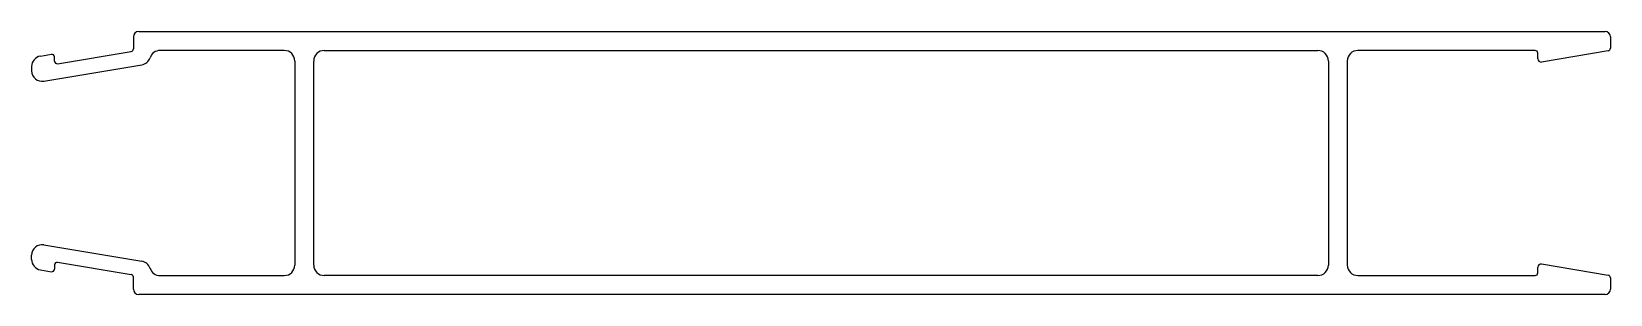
# Model space of a CAD drawing. Extents: x 1080 to 1230, y 1768 to 1793.
import ezdxf

# ---------------------------------------------------------------- set-up
doc = ezdxf.new("R2010")
doc.units = 0
doc.layers.get('0').update_dxf_attribs({"linetype": 'CONTINUOUS'})

msp = doc.modelspace()

# ---------------------------------------------------------------- linework, layer by layer
for p, q in [((1089.73, 1792.5), (1089.73, 1791.36)), ((1090.23, 1793), (1229.56, 1793)), ((1230.06, 1792.5), (1230.06, 1791.41)), ((1082.52, 1789.94), (1089.52, 1791.11)), ((1104.06, 1791.2), (1092.26, 1791.2)), ((1107.86, 1791.2), (1202.26, 1791.2)), ((1222.91, 1791.2), (1206.06, 1791.2)), ((1229.85, 1791.17), (1223.5, 1790.1)), ((1080.06, 1789.68), (1080.06, 1789.27)), ((1080.89, 1790.66), (1081.94, 1790.84)), ((1081.22, 1788.29), (1090.53, 1789.84)), ((1082.23, 1790.19), (1082.23, 1790.59)), ((1105.06, 1790.2), (1105.06, 1770.8)), ((1106.86, 1770.8), (1106.86, 1790.2)), ((1203.26, 1790.2), (1203.26, 1770.8)), ((1205.06, 1790.2), (1205.06, 1770.8)), ((1223.16, 1790.4), (1223.16, 1790.95)), ((1080.06, 1771.33), (1080.06, 1771.73)), ((1081.22, 1772.72), (1090.53, 1771.16)), ((1080.89, 1770.34), (1081.94, 1770.16)), ((1082.23, 1770.81), (1082.23, 1770.41)), ((1082.52, 1771.06), (1089.52, 1769.89)), ((1223.16, 1770.05), (1223.16, 1770.6)), ((1223.5, 1770.9), (1229.85, 1769.83)), ((1089.73, 1768.5), (1089.73, 1769.64)), ((1092.26, 1769.8), (1104.06, 1769.8)), ((1202.26, 1769.8), (1107.86, 1769.8)), ((1206.06, 1769.8), (1222.91, 1769.8)), ((1230.06, 1769.59), (1230.06, 1768.5)), ((1229.56, 1768), (1090.23, 1768))]:
    msp.add_line(p, q)
for centre, radius, start, end in [((1090.23, 1792.5), 0.5, 90, 180), ((1229.56, 1792.5), 0.5, 0, 90), ((1089.48, 1791.36), 0.25, 279.5, 0), ((1092.26, 1790.2), 1, 90, 161.6888), ((1104.06, 1790.2), 1, 0, 90), ((1107.86, 1790.2), 1, 90, 180), ((1202.26, 1790.2), 1, 0, 90), ((1206.06, 1790.2), 1, 90, 180), ((1222.91, 1790.95), 0.25, 0, 90), ((1229.81, 1791.41), 0.25, 279.0579, 0), ((1081.06, 1789.68), 1, 99.5, 180), ((1081.98, 1790.59), 0.25, 0, 99.5), ((1082.48, 1790.19), 0.25, 180, 279.5), ((1090.36, 1790.83), 1, 279.5, 341.6888), ((1223.46, 1790.4), 0.3, 180, 279.0579), ((1081.06, 1789.27), 1, 180, 279.5), ((1081.06, 1771.73), 1, 80.5, 180), ((1081.06, 1771.33), 1, 180, 260.5), ((1081.98, 1770.41), 0.25, 260.5, 0), ((1082.48, 1770.81), 0.25, 80.5, 180), ((1090.36, 1770.17), 1, 18.3112, 80.5), ((1092.26, 1770.8), 1, 198.3112, 270), ((1104.06, 1770.8), 1, 270, 0), ((1107.86, 1770.8), 1, 180, 270), ((1202.26, 1770.8), 1, 270, 0), ((1206.06, 1770.8), 1, 180, 270), ((1222.91, 1770.05), 0.25, 270, 0), ((1223.46, 1770.6), 0.3, 80.9421, 180), ((1089.48, 1769.64), 0.25, 0, 80.5), ((1090.23, 1768.5), 0.5, 180, 270), ((1229.56, 1768.5), 0.5, 270, 0), ((1229.81, 1769.59), 0.25, 0, 80.9421)]:
    msp.add_arc(centre, radius, start, end)

doc.saveas('drawing.dxf')
